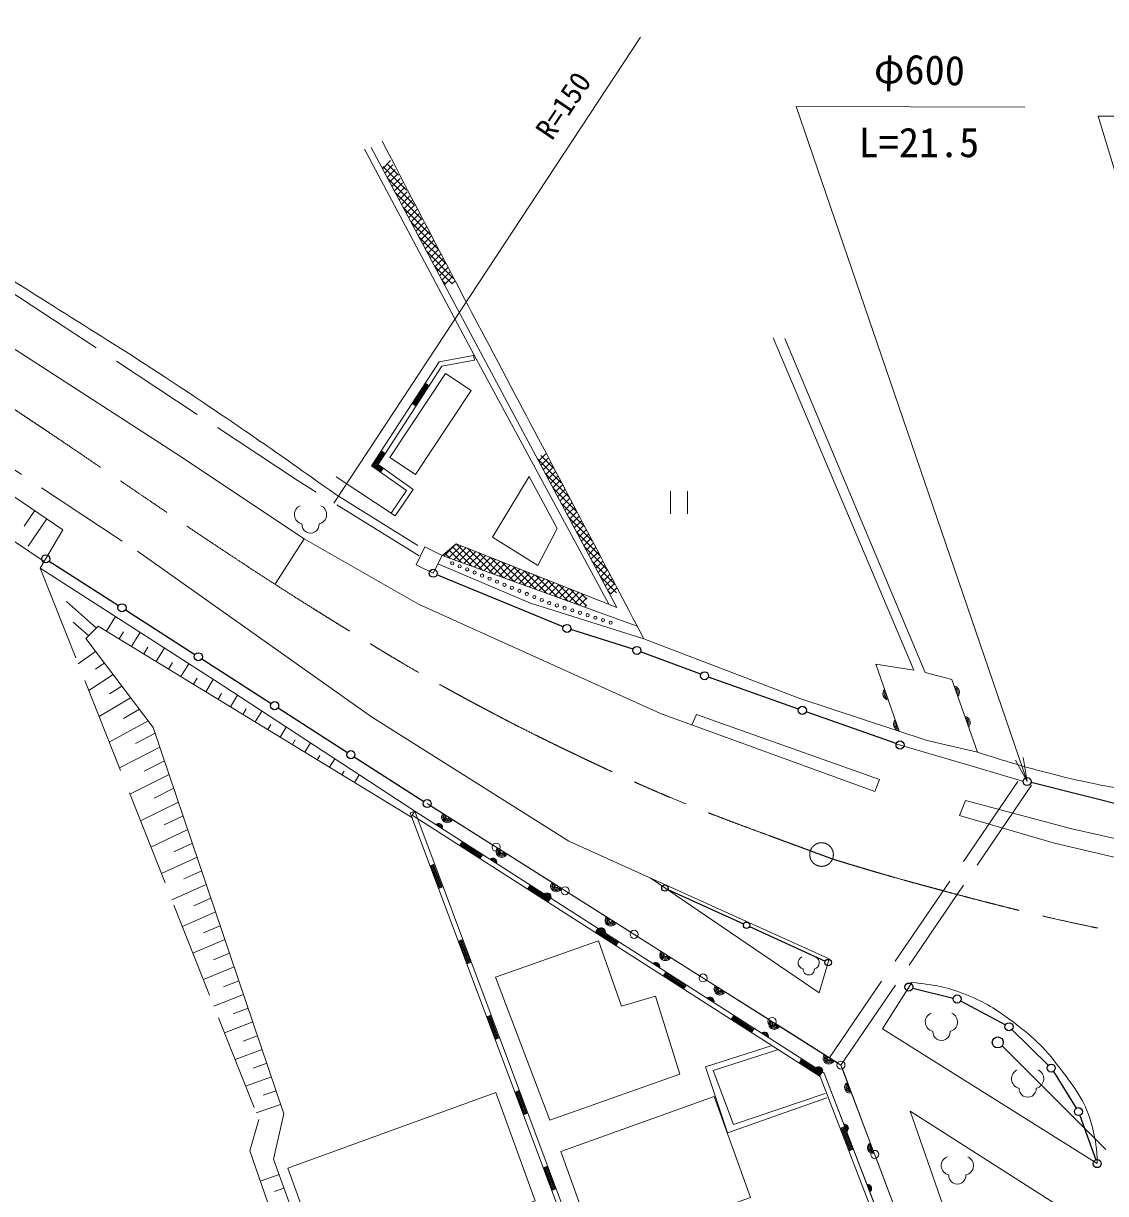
# Model space of a CAD drawing. Units: millimetres, scale not verified. Extents: x 40000 to 680000, y 20000 to 380000.
# Drawn here: x 320116 to 387245, y 245174 to 317752 of the extents above; entities that cross this region are included whole.
import ezdxf
from ezdxf.enums import TextEntityAlignment as Align

# ---------------------------------------------------------------- set-up
doc = ezdxf.new("R2010")
doc.units = ezdxf.units.MM
doc.header["$LTSCALE"] = 1000
doc.linetypes.add('CHAIN', pattern=[18.5, 12, -1.5, 3.5, -1.5])
doc.linetypes.add('DASHED', pattern=[7.5, 6, -1.5])
for name, color, linetype, lineweight in [('M-BMK', 2, 'CHAIN', 13), ('M-STR-HTXT', 7, 'Continuous', 13), ('M-STR-STRC', 7, 'Continuous', 25), ('M-WORK', 1, 'Continuous', 13)]:
    doc.layers.add(name, color=color, linetype=linetype, lineweight=lineweight)
doc.styles.add('ＭＳ ゴシック', font='')
doc.styles.get('ＭＳ ゴシック').set_extended_font_data('MS Gothic')

# ---------------------------------------------------------------- blocks, each defined once
blk = doc.blocks.new('open_arrow')
at = {"color": 0, "linetype": 'Continuous', "lineweight": -2}
blk.add_lwpolyline([(7.5, 1.25), (0, 0), (7.5, -1.25)], dxfattribs=at)

msp = doc.modelspace()

# ---------------------------------------------------------------- hatches: boundary and pattern name
at = {"layer": 'M-WORK'}
h = msp.add_hatch(dxfattribs=at)
h.set_pattern_fill('USER', color=256, style=0, pattern_type=2)
h.set_pattern_definition([(45, (342890, 309246), (-212.132, 212.132), []), (135, (342890, 309246), (-212.132, -212.132), [])])
h.paths.add_polyline_path([(342890, 309246), (342343, 308816), (346219, 301561), (346987, 301615)])
h = msp.add_hatch(dxfattribs=at)
h.set_pattern_fill('USER', color=256, style=0, pattern_type=2)
h.set_pattern_definition([(45, (352528, 291065), (-212.132, 212.132), []), (135, (352528, 291065), (-212.132, -212.132), [])])
h.paths.add_polyline_path([(352528, 291065), (351940, 290855), (356484, 282349), (357075, 282478)])
h = msp.add_hatch(dxfattribs=at)
h.set_pattern_fill('USER', color=256, style=0, pattern_type=2)
h.set_pattern_definition([(45, (346962, 285476), (-212.132, 212.132), []), (135, (346962, 285476), (-212.132, -212.132), [])])
h.paths.add_polyline_path([(346962, 285476), (346088, 284752), (355054, 281507), (355058, 282271)])

# ---------------------------------------------------------------- linework, layer by layer
at = {"layer": 'M-BMK'}
msp.add_circle((369626, 266202), 732, dxfattribs=at)
for points, knots in [([(284163, 317474), (289884, 313644), (291317, 312684), (295899, 309609), (300964, 306209), (303784, 304277), (308861, 300895), (312880, 298219), (315141, 296733), (319169, 294070), (327598, 288498), (332132, 285082), (340753, 279813), (343370, 278214), (344844, 277327), (347543, 275873), (350497, 274281), (352181, 273441), (355213, 272003), (360954, 269279), (363062, 268616), (370303, 265925)], [0, 0, 0, 0, 1, 1, 1, 2, 2, 2, 3, 3, 3, 4, 4, 4, 5, 5, 5, 6, 6, 6, 7, 7, 7, 7]), ([(370303, 265925), (373649, 264902), (374570, 264657), (377324, 263915), (382631, 262486), (385645, 261819), (391045, 260801), (394798, 260094), (396910, 259725), (400703, 259271), (403947, 258882), (405778, 258770), (409041, 258585), (413920, 258308), (416662, 258067), (421548, 258215), (427985, 258411), (431566, 259023), (437960, 259799), (443091, 260421), (445981, 260731), (451047, 261751), (454129, 262372), (455820, 262886), (458852, 263715), (463065, 264869), (464443, 265356), (469531, 267038)], [0, 0, 0, 0, 1, 1, 1, 2, 2, 2, 3, 3, 3, 4, 4, 4, 5, 5, 5, 6, 6, 6, 7, 7, 7, 8, 8, 8, 9, 9, 9, 9])]:
    msp.add_open_spline(points, degree=3, knots=knots, dxfattribs=at)
at = {"layer": 'M-STR-HTXT'}
for p, q in [((339381, 288005), (358399, 316900)), ((349231, 266794), (345376, 269230)), ((353508, 264091), (349654, 266527)), ((357786, 261388), (353931, 263824)), ((362064, 258685), (358209, 261121)), ((366341, 255983), (362486, 258418)), ((370619, 253280), (366764, 255716)), ((372837, 247840), (370919, 252912)), ((374932, 242300), (373014, 247372))]:
    msp.add_line(p, q, dxfattribs=at)
for points in [[(382376, 270727), (368046, 312588), (382232, 312558)], [(400396, 267243), (386790, 312004), (408240, 312004)]]:
    msp.add_lwpolyline(points, dxfattribs=at)
for centre in [(345164, 269363), (349442, 266660), (353720, 263958), (357997, 261255), (362275, 258552), (366553, 255849), (370830, 253146), (372925, 247606)]:
    msp.add_circle(centre, 250, dxfattribs=at)
at = {"layer": 'M-STR-STRC'}
for p, q in [((321710, 284408), (326022, 281642)), ((353601, 280321), (345770, 283552)), ((326443, 281372), (330755, 278606)), ((357932, 278940), (354071, 280151)), ((362135, 277382), (358405, 278778)), ((331176, 278336), (335488, 275570)), ((368196, 275229), (362605, 277211)), ((335909, 275300), (340221, 272534)), ((374258, 273080), (368667, 275062)), ((340642, 272264), (344954, 269498)), ((388935, 269076), (382618, 270666)), ((360092, 264043), (364792, 261897)), ((365156, 261731), (369856, 259585)), ((375289, 257925), (377791, 257303)), ((378255, 257125), (381035, 255641)), ((381434, 255348), (383693, 253133)), ((380822, 254341), (387260, 247902)), ((384004, 252746), (385428, 250471)), ((385645, 250023), (386640, 247268))]:
    msp.add_line(p, q, dxfattribs=at)
for centre, radius in [((321500, 284543), 250), ((345539, 283647), 250), ((326233, 281507), 250), ((353832, 280226), 250), ((330966, 278471), 250), ((358171, 278865), 250), ((362369, 277294), 250), ((335699, 275435), 250), ((368432, 275145), 250), ((374494, 272997), 250), ((340432, 272399), 250), ((382376, 270727), 250), ((345164, 269363), 250), ((359910, 264126), 200), ((364974, 261814), 200), ((370038, 259502), 200), ((375047, 257985), 250), ((378034, 257243), 250), ((381255, 255523), 250), ((380559, 254549), 342), ((383872, 252958), 250), ((385560, 250259), 250), ((386725, 247032), 250)]:
    msp.add_circle(centre, radius, dxfattribs=at)
at = {"layer": 'M-WORK'}
for p, q in [((281891, 313968), (322561, 286349)), ((341266, 309952), (348064, 297213)), ((341685, 310048), (356919, 281535)), ((315516, 300169), (329553, 291093)), ((366619, 298253), (375344, 277640)), ((376063, 277500), (367339, 298208)), ((348041, 297163), (345898, 296764)), ((348096, 296868), (346079, 296493)), ((348096, 296868), (348041, 297163)), ((348064, 297213), (356430, 281729)), ((345898, 296764), (341707, 290317)), ((346079, 296493), (342115, 290395)), ((345088, 295409), (344271, 294152)), ((345290, 295279), (345038, 295442)), ((345139, 295377), (344321, 294119)), ((345189, 295344), (344372, 294086)), ((345239, 295311), (344422, 294054)), ((344221, 294184), (344472, 294021)), ((329553, 291093), (337540, 285780)), ((341788, 290332), (342364, 291217)), ((342414, 291184), (341870, 290348)), ((341952, 290364), (342464, 291152)), ((342514, 291119), (342034, 290379)), ((342565, 291086), (342313, 291250)), ((341707, 290317), (343882, 288773)), ((341788, 290332), (342292, 289975)), ((342327, 290024), (341870, 290348)), ((341952, 290364), (342361, 290073)), ((342396, 290122), (342034, 290379)), ((342115, 290395), (344296, 288847)), ((339512, 289621), (343171, 287205)), ((342431, 290171), (342257, 289926)), ((349207, 285891), (351493, 289656)), ((351493, 289656), (353217, 286419)), ((343882, 288773), (342923, 287375)), ((344296, 288847), (343171, 287205)), ((360263, 288730), (360263, 287330)), ((361313, 287330), (361313, 288730)), ((320819, 287532), (320156, 286561)), ((321564, 287026), (320401, 285324)), ((343171, 287205), (342923, 287375)), ((322561, 286349), (321164, 283973)), ((353217, 286419), (352021, 284132)), ((337540, 285780), (335757, 283015)), ((337540, 285780), (344623, 281723)), ((346272, 284904), (346962, 285476)), ((356919, 281535), (346962, 285476)), ((352021, 284132), (349207, 285891)), ((327203, 285012), (341706, 274735)), ((346272, 284904), (346088, 284752)), ((346088, 284752), (358185, 280374)), ((321164, 283973), (332551, 276643)), ((345832, 284236), (351571, 281789)), ((324640, 280249), (322783, 281888)), ((344623, 281723), (359634, 274944)), ((351571, 281789), (358594, 279589)), ((325280, 280054), (325836, 280965)), ((324168, 279776), (323208, 280623)), ((323987, 279596), (324761, 280370)), ((324761, 280370), (344252, 268479)), ((328174, 274072), (323987, 279596)), ((326048, 279585), (326315, 280021)), ((326817, 279116), (327349, 279989)), ((358594, 279589), (368271, 275878)), ((324591, 278799), (323521, 278026)), ((327585, 278647), (327840, 279065)), ((328353, 278179), (328863, 279014)), ((325135, 278082), (324592, 277707)), ((329121, 277710), (329365, 278108)), ((329890, 277241), (330376, 278038)), ((372983, 278000), (374439, 273846)), ((325679, 277365), (324176, 276373)), ((326222, 276647), (325461, 276167)), ((330658, 276772), (330890, 277152)), ((331426, 276304), (331889, 277062)), ((332551, 276643), (344387, 268888)), ((379304, 272555), (377705, 277062)), ((326766, 275930), (324817, 274758)), ((332195, 275835), (332414, 276195)), ((332963, 275366), (333402, 276085)), ((368271, 275878), (376175, 273275)), ((327310, 275213), (326323, 274647)), ((333731, 274897), (333936, 275232)), ((334500, 274429), (334908, 275098)), ((327853, 274496), (325442, 273180)), ((341706, 274735), (353950, 267030)), ((359634, 274944), (372932, 270113)), ((361862, 274897), (361572, 274240)), ((373214, 270863), (361862, 274897)), ((328292, 273723), (327077, 273083)), ((336270, 250118), (328174, 274072)), ((335268, 273960), (335457, 274270)), ((336036, 273491), (336415, 274111)), ((336804, 273022), (336979, 273308)), ((337573, 272554), (337921, 273124)), ((328580, 272870), (326080, 271571)), ((338341, 272085), (338500, 272346)), ((328869, 272017), (327615, 271375)), ((339109, 271616), (339427, 272137)), ((382094, 270750), (379327, 271571)), ((329157, 271165), (326727, 269938)), ((339878, 271147), (340022, 271383)), ((340646, 270679), (340934, 271150)), ((372932, 270113), (373214, 270863)), ((329445, 270312), (328227, 269706)), ((329733, 269460), (327375, 268303)), ((345164, 269363), (370830, 253146)), ((378186, 268614), (378561, 269553)), ((378561, 269553), (385152, 267794)), ((330021, 268607), (328839, 268035)), ((344387, 268888), (344106, 268782)), ((344106, 268782), (355853, 237446)), ((344387, 268888), (344226, 268635)), ((344226, 268635), (369534, 252438)), ((344387, 268888), (356134, 237551)), ((344387, 268888), (369778, 252638)), ((384073, 266902), (378186, 268614)), ((330309, 267754), (328024, 266665)), ((385152, 267794), (391109, 266457)), ((330598, 266902), (329452, 266364)), ((347335, 267001), (347174, 266748)), ((347206, 266799), (348469, 265990)), ((347238, 266849), (348502, 266041)), ((347271, 266900), (348534, 266091)), ((347303, 266950), (348566, 266142)), ((353950, 267030), (370106, 259724)), ((389843, 265565), (384073, 266902)), ((330886, 266049), (328674, 265026)), ((348437, 265940), (348599, 266192)), ((331174, 265197), (330065, 264691)), ((345616, 265610), (345335, 265505)), ((345391, 265526), (345918, 264121)), ((345447, 265547), (345974, 264142)), ((345503, 265568), (346030, 264164)), ((345560, 265589), (346086, 264185)), ((331462, 264344), (329324, 263385)), ((345861, 264100), (346142, 264206)), ((351547, 264306), (351385, 264053)), ((351482, 264205), (352745, 263396)), ((351514, 264255), (352778, 263447)), ((369470, 257629), (358995, 264748)), ((331750, 263491), (330679, 263018)), ((351417, 264104), (352681, 263295)), ((351450, 264154), (352713, 263346)), ((352648, 263244), (352810, 263497)), ((332038, 262639), (329976, 261742)), ((332327, 261786), (331293, 261343)), ((355758, 261611), (355596, 261358)), ((355629, 261408), (356892, 260600)), ((355661, 261459), (356925, 260650)), ((355693, 261509), (356957, 260701)), ((355726, 261560), (356989, 260751)), ((332615, 260933), (330628, 260096)), ((347371, 260928), (347090, 260823)), ((347146, 260844), (347673, 259440)), ((347202, 260865), (347729, 259461)), ((347258, 260886), (347785, 259482)), ((347315, 260907), (347841, 259503)), ((349396, 258590), (355799, 260842)), ((355799, 260842), (357206, 256796)), ((356860, 260549), (357022, 260802)), ((332903, 260081), (331907, 259668)), ((333191, 259228), (331281, 258449)), ((347616, 259418), (347897, 259524)), ((370106, 259724), (369470, 257629)), ((352773, 249724), (349396, 258590)), ((359970, 258915), (359808, 258663)), ((359840, 258713), (361104, 257905)), ((359873, 258764), (361136, 257955)), ((359905, 258814), (361168, 258006)), ((359937, 258865), (361201, 258056)), ((333479, 258376), (332522, 257991)), ((361071, 257854), (361233, 258107)), ((373397, 255400), (375232, 258275)), ((333768, 257523), (331934, 256800)), ((357206, 256796), (359317, 257429)), ((359317, 257429), (360830, 252574)), ((334056, 256670), (333137, 256314)), ((349126, 256246), (348845, 256141)), ((349013, 256204), (349540, 254800)), ((349070, 256225), (349596, 254821)), ((364181, 256220), (364019, 255967)), ((334344, 255818), (332589, 255149)), ((348901, 256162), (349428, 254758)), ((348957, 256183), (349484, 254779)), ((364052, 256018), (365315, 255209)), ((364084, 256069), (365347, 255260)), ((364116, 256119), (365380, 255311)), ((364149, 256170), (365412, 255361)), ((334632, 254965), (333753, 254636)), ((349371, 254737), (349652, 254842)), ((365283, 255159), (365444, 255412)), ((386725, 247032), (373397, 255400)), ((334920, 254113), (333244, 253495)), ((362427, 253031), (366508, 254344)), ((368392, 253525), (368231, 253272)), ((368263, 253323), (369526, 252514)), ((368295, 253373), (369559, 252565)), ((368328, 253424), (369591, 252615)), ((368360, 253474), (369623, 252666)), ((335208, 253260), (334369, 252956)), ((360830, 252574), (352773, 249724)), ((363782, 248952), (362427, 253031)), ((369494, 252464), (369656, 252716)), ((369778, 252638), (375953, 236648)), ((370830, 253146), (377057, 236680)), ((335497, 252407), (333900, 251840)), ((369534, 252438), (375673, 236540)), ((335785, 251555), (334985, 251276)), ((350881, 251565), (350600, 251459)), ((350656, 251480), (351183, 250076)), ((350712, 251501), (351239, 250097)), ((350768, 251522), (351295, 250118)), ((350825, 251544), (351351, 250139)), ((369948, 251123), (363782, 248952)), ((336073, 250702), (334557, 250183)), ((335637, 247304), (336270, 250118)), ((351126, 250055), (351407, 250160)), ((384025, 244595), (375113, 250287)), ((375113, 250287), (379507, 237793)), ((371057, 249325), (370778, 249217)), ((370834, 249239), (371374, 247840)), ((370889, 249260), (371430, 247861)), ((370945, 249282), (371486, 247883)), ((371001, 249304), (371542, 247904)), ((371318, 247818), (371598, 247926)), ((338487, 239353), (335637, 247304)), ((352636, 246883), (352355, 246777)), ((352411, 246798), (352937, 245394)), ((352467, 246820), (352994, 245415)), ((352523, 246841), (353050, 245436)), ((352580, 246862), (353106, 245457)), ((335974, 246362), (334803, 245936)), ((336278, 245515), (335699, 245304)), ((352881, 245373), (353162, 245478))]:
    msp.add_line(p, q, dxfattribs=at)
at = {"layer": 'M-WORK', "linetype": 'DASHED'}
for p, q in [((339496, 288542), (344937, 285142)), ((372983, 278000), (375344, 277640)), ((376063, 277500), (377705, 277062)), ((379327, 271571), (374237, 273072)), ((381807, 270737), (370092, 253568)), ((370830, 253146), (382687, 270561))]:
    msp.add_line(p, q, dxfattribs=at)
for points in [[(344655, 284735), (337165, 289379), (321928, 299418), (304830, 310570), (292938, 319014), (287701, 322931)], [(282466, 314856), (308732, 297220), (327203, 285012)], [(321401, 284375), (306839, 294222), (305877, 292651), (318012, 257798)], [(321164, 283973), (334722, 249766), (334159, 247831), (337361, 238614)], [(376175, 273275), (379304, 272555), (379174, 272896)], [(366899, 254094), (362896, 252812), (364163, 249466), (369870, 251389)]]:
    msp.add_lwpolyline(points, dxfattribs=at)
at = {"layer": 'M-WORK'}
for points in [[(346290, 296038), (347885, 294983), (344434, 289769), (342839, 290824)], [(345020, 285283), (344471, 284178), (345539, 283647), (346088, 284752)], [(336517, 246745), (338956, 240037), (351856, 244728), (349417, 251436)], [(362973, 251201), (365225, 244939), (355712, 241518), (353460, 247780)]]:
    msp.add_lwpolyline(points, close=True, dxfattribs=at)
msp.add_lwpolyline([(375953, 236648), (369778, 252638), (344387, 268888)], dxfattribs=at)
for centre in [(346718, 284265), (347180, 284075), (347643, 283885), (348106, 283696), (348568, 283506), (349031, 283316), (349493, 283126), (349956, 282937), (350419, 282747), (350881, 282557), (351344, 282367), (351806, 282178), (352269, 281988), (352735, 281806), (353211, 281654), (353687, 281502), (354163, 281349), (354639, 281197), (355116, 281044), (355592, 280892), (356068, 280739), (356544, 280587)]:
    msp.add_circle(centre, 100, dxfattribs=at)
for centre, radius, start, end in [((337525, 287291), 599, 113.44836, 257.2818), ((338328, 287291), 599, 282.7182, 66.55164), ((337927, 286675), 534, 176.52859, 3.47129), ((377772, 276256), 406, 320.03985, 79.01938), ((377772, 276256), 325, 328.92108, 70.13815), ((373839, 276181), 406, 139.82807, 258.80759), ((373839, 276181), 325, 148.70929, 249.92637), ((373839, 276181), 244, 167.1136, 231.52206), ((377772, 276256), 244, 347.32539, 51.73384), ((374501, 274294), 406, 139.82807, 258.80759), ((374501, 274294), 325, 148.70929, 249.92637), ((374501, 274294), 244, 167.1136, 231.52206), ((378441, 274371), 406, 320.03985, 79.01938), ((378441, 274371), 325, 328.92108, 70.13815), ((378441, 274371), 244, 347.32539, 51.73384), ((346408, 268522), 353, 140.08532, 335.34162), ((346408, 268522), 282, 138.16225, 337.26469), ((346408, 268522), 212, 134.93166, 340.49528), ((346408, 268522), 141, 128.33186, 347.09508), ((346408, 268522), 100, 119.76028, 355.66666), ((345861, 267877), 256, 340.06217, 134.70141), ((345861, 267877), 205, 343.30747, 131.45611), ((345861, 267877), 154, 348.84192, 125.92166), ((345861, 267877), 102, 0.66518, 114.0984), ((345861, 267877), 100, 1.61066, 113.15292), ((349789, 266386), 353, 140.08532, 335.34162), ((349789, 266386), 282, 138.16225, 337.26469), ((349789, 266386), 212, 134.93166, 340.49528), ((349789, 266386), 141, 128.33186, 347.09508), ((349789, 266386), 100, 119.76028, 355.66666), ((349230, 265721), 256, 340.06217, 134.70141), ((349230, 265721), 205, 343.30747, 131.45611), ((349230, 265721), 154, 348.84192, 125.92166), ((349230, 265721), 102, 0.66518, 114.0984), ((349230, 265721), 100, 1.61066, 113.15292), ((353171, 264249), 353, 140.08532, 335.34162), ((353171, 264249), 282, 138.16225, 337.26469), ((353171, 264249), 212, 134.93166, 340.49528), ((353171, 264249), 141, 128.33186, 347.09508), ((353171, 264249), 100, 119.76028, 355.66666), ((352600, 263565), 256, 340.06217, 134.70141), ((352600, 263565), 205, 343.30747, 131.45611), ((352600, 263565), 154, 348.84192, 125.92166), ((352600, 263565), 102, 0.66518, 114.0984), ((352600, 263565), 100, 1.61066, 113.15292), ((356552, 262112), 353, 140.08532, 335.34162), ((356552, 262112), 282, 138.16225, 337.26469), ((356552, 262112), 212, 134.93166, 340.49528), ((356552, 262112), 141, 128.33186, 347.09508), ((356552, 262112), 100, 119.76028, 355.66666), ((355969, 261409), 256, 340.06217, 134.70141), ((355969, 261409), 205, 343.30747, 131.45611), ((355969, 261409), 154, 348.84192, 125.92166), ((355969, 261409), 102, 0.66518, 114.0984), ((355969, 261409), 100, 1.61066, 113.15292), ((359934, 259976), 353, 140.08532, 335.34162), ((359934, 259976), 282, 138.16225, 337.26469), ((359934, 259976), 212, 134.93166, 340.49528), ((359934, 259976), 141, 128.33186, 347.09508), ((359934, 259976), 100, 119.76028, 355.66666), ((368566, 259491), 394, 113.44836, 257.2818), ((369095, 259491), 394, 282.7182, 66.55164), ((359338, 259253), 256, 340.06217, 134.70141), ((359338, 259253), 205, 343.30747, 131.45611), ((359338, 259253), 154, 348.84192, 125.92166), ((359338, 259253), 102, 0.66518, 114.0984), ((359338, 259253), 100, 1.61066, 113.15292), ((368831, 259085), 352, 176.52859, 3.47129), ((363315, 257839), 353, 140.08532, 335.34162), ((363315, 257839), 282, 138.16225, 337.26469), ((363315, 257839), 212, 134.93166, 340.49528), ((363315, 257839), 141, 128.33186, 347.09508), ((363315, 257839), 100, 119.76028, 355.66666), ((362707, 257097), 256, 340.06217, 134.70141), ((362707, 257097), 205, 343.30747, 131.45611), ((362707, 257097), 154, 348.84192, 125.92166), ((362707, 257097), 102, 0.66518, 114.0984), ((362707, 257097), 100, 1.61066, 113.15292), ((376660, 255816), 599, 113.44836, 257.2818), ((377463, 255816), 599, 282.7182, 66.55164), ((366697, 255703), 353, 140.08532, 335.34162), ((366697, 255703), 282, 138.16225, 337.26469), ((366697, 255703), 212, 134.93166, 340.49528), ((366697, 255703), 141, 128.33186, 347.09508), ((366697, 255703), 100, 119.76028, 355.66666), ((366076, 254941), 256, 340.06217, 134.70141), ((366076, 254941), 205, 343.30747, 131.45611), ((366076, 254941), 154, 348.84192, 125.92166), ((366076, 254941), 102, 0.66518, 114.0984), ((366076, 254941), 100, 1.61066, 113.15292), ((377062, 255200), 534, 176.52859, 3.47129), ((370078, 253566), 353, 140.08532, 335.34162), ((370078, 253566), 282, 138.16225, 337.26469), ((370078, 253566), 212, 134.93166, 340.49528), ((370078, 253566), 141, 128.33186, 347.09508), ((370078, 253566), 100, 119.76028, 355.66666), ((369445, 252784), 256, 340.06217, 134.70141), ((369445, 252784), 205, 343.30747, 131.45611), ((369445, 252784), 154, 348.84192, 125.92166), ((369445, 252784), 102, 0.66518, 114.0984), ((369445, 252784), 100, 1.61066, 113.15292), ((382008, 252298), 599, 113.44836, 257.2818), ((382811, 252298), 599, 282.7182, 66.55164), ((371412, 251762), 354, 119.51109, 281.91627), ((371412, 251762), 283, 121.73513, 279.69223), ((371412, 251762), 212, 125.48146, 275.94591), ((371412, 251762), 142, 133.19319, 268.23418), ((371412, 251762), 100, 143.51085, 257.91651), ((382409, 251682), 534, 176.52859, 3.47129), ((371037, 249222), 256, 303.79388, 98.43312), ((371037, 249222), 205, 307.03918, 95.18782), ((371037, 249222), 154, 312.57363, 89.65337), ((371037, 249222), 102, 324.39689, 77.83011), ((371037, 249222), 100, 325.34237, 76.88463), ((372826, 248021), 354, 119.51109, 281.91627), ((372826, 248021), 283, 121.73513, 279.69223), ((372826, 248021), 212, 125.48146, 275.94591), ((372826, 248021), 142, 133.19319, 268.23418), ((372826, 248021), 100, 143.51085, 257.91651), ((377648, 246913), 599, 113.44836, 257.2818), ((378451, 246913), 599, 282.7182, 66.55164), ((378049, 246297), 534, 176.52859, 3.47129), ((372478, 245490), 256, 303.79388, 98.43312), ((372478, 245490), 205, 307.03918, 95.18782), ((372478, 245490), 154, 312.57363, 89.65337), ((372478, 245490), 102, 324.39689, 77.83011), ((372478, 245490), 100, 325.34237, 76.88463)]:
    msp.add_arc(centre, radius, start, end, dxfattribs=at)
for points, knots in [([(288266, 323802), (292742, 320123), (294040, 319155), (297837, 316303), (305332, 310672), (309915, 308054), (317756, 302916), (322773, 299628), (325708, 297978), (330685, 294631), (334157, 292296), (335280, 291525), (339496, 288542)], [0, 0, 0, 0, 1, 1, 1, 2, 2, 2, 3, 3, 3, 4, 4, 4, 4]), ([(342364, 310455), (345589, 304284), (346397, 302731), (349001, 297790), (350619, 294719), (351533, 293003), (353153, 289933), (355282, 285895), (355946, 284631), (358594, 279589)], [0, 0, 0, 0, 1, 1, 1, 2, 2, 2, 3, 3, 3, 3]), ([(379304, 272555), (381319, 271902), (381891, 271734), (383572, 271289), (385855, 270684), (387168, 270487), (389483, 270022), (391796, 269558), (393090, 269286), (395417, 268896), (397783, 268500), (399109, 268266), (401491, 267981), (402982, 267803), (403475, 267748), (405314, 267583)], [0, 0, 0, 0, 1, 1, 1, 2, 2, 2, 3, 3, 3, 4, 4, 4, 5, 5, 5, 5]), ([(375232, 258275), (376725, 258082), (377292, 258020), (378516, 257540), (379656, 257092), (380265, 256734), (381252, 256008), (382651, 254979), (383403, 254303), (384442, 252912), (385411, 251613), (386042, 250843), (386428, 249268), (386637, 248413), (386708, 248021), (386725, 247032)], [0, 0, 0, 0, 1, 1, 1, 2, 2, 2, 3, 3, 3, 4, 4, 4, 5, 5, 5, 5])]:
    msp.add_open_spline(points, degree=3, knots=knots, dxfattribs=at)

# ---------------------------------------------------------------- block references
at = {"layer": 'M-STR-HTXT', "xscale": 200, "yscale": 200, "rotation": 108.9}
msp.add_blockref('open_arrow', (382376, 270727), dxfattribs=at)

# ---------------------------------------------------------------- texts
at = {"layer": 'M-STR-HTXT', "style": 'ＭＳ ゴシック'}
for s, height, rotation, p in [('φ600', 1833, 358.333, (372839, 313508)), ('R=150', 1320, 55.954, (353226, 310208))]:
    msp.add_text(s, height=height, rotation=rotation, dxfattribs=at).set_placement(p, align=Align.BOTTOM_LEFT)
msp.add_text('L=21.5', height=1833, dxfattribs=at).set_placement((371926, 308905), align=Align.BOTTOM_LEFT)

doc.saveas('drawing.dxf')
